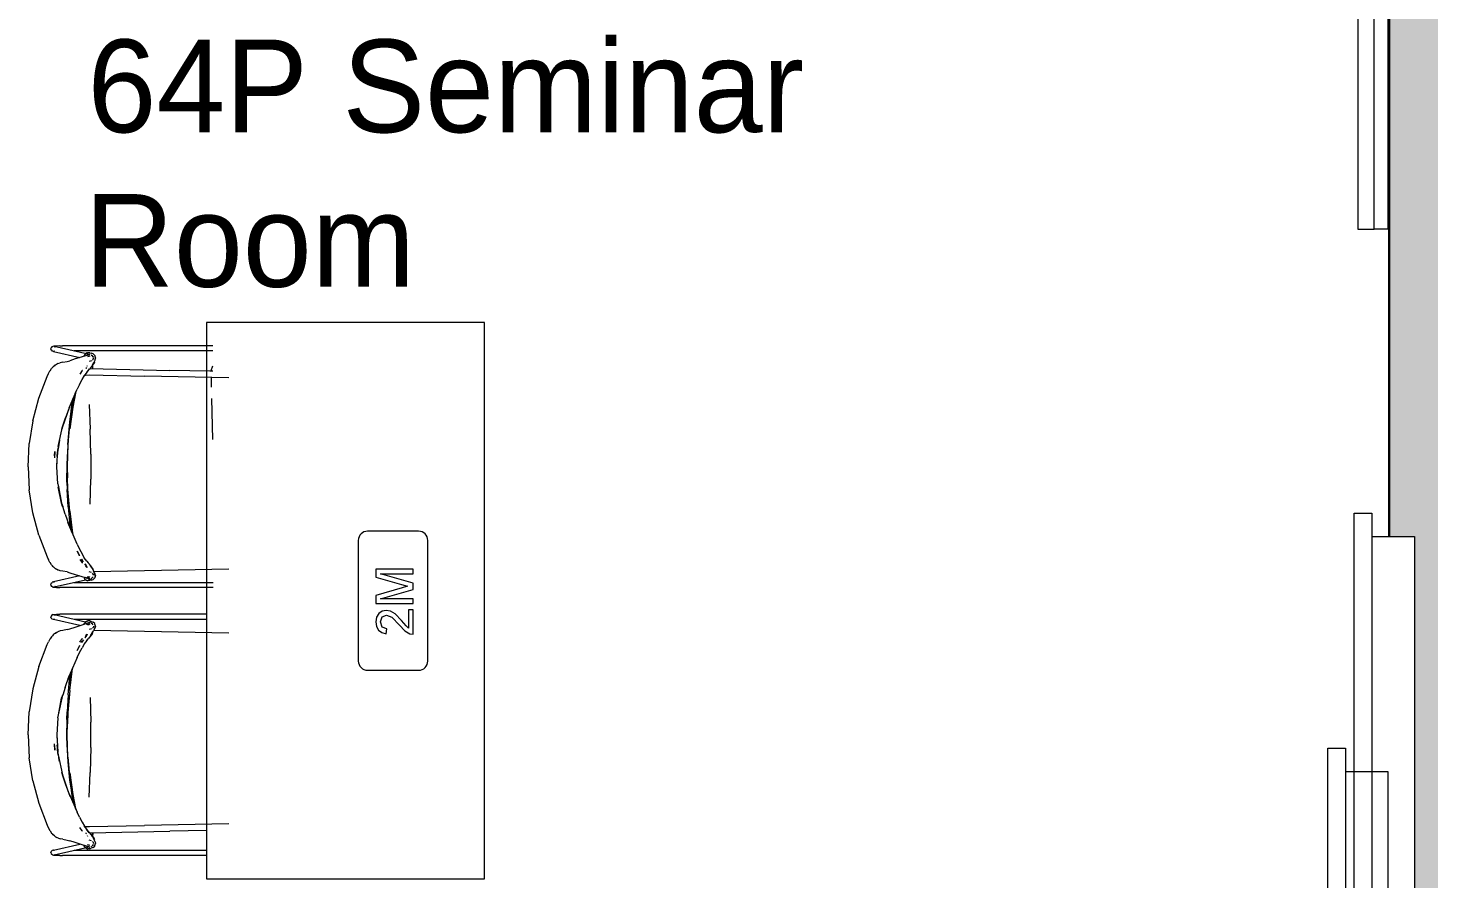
# Model space of a CAD drawing. Header units: millimetres. Extents: x 155927 to 317870, y -36033 to 97293.
# Drawn here: x 207681 to 210704, y 23408 to 25243 of the extents above; entities that cross this region are included whole.
import ezdxf

# ---------------------------------------------------------------- set-up
doc = ezdxf.new("R2010")
doc.units = ezdxf.units.MM
doc.header["$MEASUREMENT"] = 0
for name, color, linetype, lineweight in [('A-AREA-IDEN', 7, 'CONTINUOUS', 9), ('A-WALL', 7, 'CONTINUOUS', 9), ('A-WALL-PATT', 7, 'CONTINUOUS', 9), ('E-ELEC-EQPM', 8, 'CONTINUOUS', 9), ('G-IMPT', 8, 'CONTINUOUS', 9), ('I-FURN', 8, 'CONTINUOUS', 9)]:
    doc.layers.add(name, color=color, linetype=linetype, lineweight=lineweight)
doc.styles.add('Century Gothic', font='GOTHIC.TTF', dxfattribs={"height": 200})

msp = doc.modelspace()

# ---------------------------------------------------------------- hatches: boundary and pattern name
at = {"layer": 'A-WALL-PATT'}
msp.add_hatch(color=256, dxfattribs=at).paths.add_polyline_path([(210618.8, 15107.6), (210740.8, 15107.6), (210740.8, 20716.3), (210735.8, 20716.3), (210735.8, 22275.7), (210740.8, 22275.7), (210740.8, 22377.3), (210735.8, 22377.3), (210735.8, 23936.7), (210740.8, 23936.7), (210740.8, 26907.6), (210618.8, 26907.6), (210618.8, 24146), (210673, 24146), (210673, 22014.6), (210618.8, 22014.6), (210618.8, 20817), (210673, 20817), (210673, 18685.6), (210618.8, 18685.6), (210618.8, 17008.8), (210645.8, 17008.8), (210645.8, 15808.8), (210618.8, 15808.8), (210618.8, 15606.6)], flags=0)

# ---------------------------------------------------------------- linework, layer by layer
at = {"layer": 'A-WALL', "lineweight": 30}
msp.add_line((210618.8, 26307.6), (210618.8, 24146), dxfattribs=at)
at = {"layer": 'E-ELEC-EQPM'}
for p, q in [((210543, 24196.8), (210581.1, 24196.8)), ((210543, 21963.8), (210543, 24196.8)), ((210543, 21963.8), (210543, 24196.8)), ((210543, 24196.8), (210581.1, 24196.8)), ((210581.1, 24196.8), (210581.1, 24146)), ((210581.1, 24196.8), (210581.1, 21963.8)), ((210581.1, 24146), (210673, 24146)), ((210581.1, 24146), (210673, 24146)), ((210673, 24146), (210673, 22014.6)), ((210673, 24146), (210673, 22014.6)), ((210485.8, 23689.8), (210523.9, 23689.8)), ((210485.8, 21456.8), (210485.8, 23689.8)), ((210485.8, 21456.8), (210485.8, 23689.8)), ((210485.8, 23689.8), (210523.9, 23689.8)), ((210523.9, 23689.8), (210523.9, 23639)), ((210523.9, 23689.8), (210523.9, 21456.8)), ((210523.9, 23639), (210615.8, 23639)), ((210523.9, 23639), (210615.8, 23639)), ((210615.8, 23639), (210615.8, 21507.6)), ((210615.8, 23639), (210615.8, 21507.6))]:
    msp.add_line(p, q, dxfattribs=at)
at = {"layer": 'G-IMPT'}
for p, q in [((207730.6, 24550.3), (207731, 24553)), ((207730.6, 24550.3), (207731.4, 24548.2)), ((207732.5, 24555.1), (207731, 24553)), ((207731.7, 24547.8), (207731.4, 24548.2)), ((207731.7, 24547.8), (207733.5, 24546)), ((207734.8, 24556.3), (207732.5, 24555.1)), ((207737.3, 24556.6), (207734.8, 24556.3)), ((207742.5, 24556.9), (207737.3, 24556.6)), ((207810.5, 24539.6), (207737.5, 24556)), ((207737.5, 24556), (207739.7, 24555)), ((207739.5, 24555.2), (207739.7, 24555)), ((207749.7, 24557.1), (207742.5, 24556.9)), ((207749.7, 24557.1), (207756, 24557.1)), ((208080.3, 24557.1), (207756, 24557.1)), ((207733.5, 24546), (207733.2, 24546.3)), ((207736, 24545.2), (207733.5, 24546)), ((207738.3, 24545.9), (207735.7, 24545.5)), ((207738, 24545.8), (207735.7, 24545.5)), ((207736, 24545.2), (207793.5, 24532.3)), ((207740.6, 24516.4), (207743.2, 24517.9)), ((207745.4, 24519.1), (207743.2, 24517.9)), ((207745.4, 24519.1), (207750.4, 24520.9)), ((207756.4, 24522), (207750.4, 24520.9)), ((207756.4, 24522), (207765.6, 24523.6)), ((207765.6, 24523.6), (207771.3, 24525.3)), ((207783.2, 24529.2), (207771.3, 24525.3)), ((208080.3, 24546.3), (207781, 24546.3)), ((207795.7, 24533.1), (207783.2, 24529.2)), ((207807.5, 24536.9), (207795.7, 24533.1)), ((207802.4, 24536.2), (207803.6, 24538.7)), ((207802.4, 24536.1), (207803.6, 24538.7)), ((207803.5, 24538.5), (207802.4, 24536.1)), ((207802.4, 24536.2), (207802.4, 24536.1)), ((207803.5, 24538.5), (207803.6, 24538.7)), ((207805.5, 24540.6), (207803.6, 24538.7)), ((207805.5, 24540.6), (207805.7, 24540.7)), ((207808.6, 24542.2), (207805.7, 24540.7)), ((207814.9, 24538.7), (207806.8, 24536.6)), ((207812.6, 24538.5), (207806.8, 24536.6)), ((207807.5, 24536.9), (207814.9, 24538.7)), ((207808.9, 24542.2), (207808.6, 24542.2)), ((207808.9, 24542.2), (207810.6, 24542.5)), ((207814.9, 24535.5), (207809.4, 24533.9)), ((207810.4, 24537.7), (207813.5, 24539.3)), ((207810.4, 24537.7), (207812.6, 24538.5)), ((207814.7, 24542.3), (207810.6, 24542.5)), ((207811.5, 24537.9), (207813.5, 24539.3)), ((207813.9, 24538.9), (207812, 24539.3)), ((207812.5, 24534.2), (207813.6, 24535.2)), ((207812.5, 24534.2), (207813.1, 24534.9)), ((207814.9, 24535.5), (207812.8, 24534.5)), ((207813.6, 24535.2), (207812.8, 24534.5)), ((207818.2, 24525), (207813.5, 24523.7)), ((207814.7, 24542.3), (207817.9, 24541.3)), ((207817.5, 24537.7), (207819.1, 24536.9)), ((207822.1, 24539.9), (207817.9, 24541.3)), ((207817.9, 24537.3), (207819.1, 24536.9)), ((207821.9, 24533.9), (207819.7, 24536.6)), ((207821.8, 24528.3), (207820.2, 24526.5)), ((207820.4, 24515.8), (207822.6, 24520.6)), ((207820.9, 24535), (207822.1, 24533.3)), ((207820.9, 24535), (207821.3, 24534.4)), ((207822.1, 24533.3), (207821.3, 24534.4)), ((207826, 24527.1), (207821.6, 24518.6)), ((207822.6, 24520.6), (207821.6, 24518.6)), ((207821.8, 24528.3), (207822.1, 24528.9)), ((207822.1, 24539.9), (207825.2, 24536.7)), ((207822.1, 24528.9), (207822.5, 24530.8)), ((207822.6, 24531.4), (207822.5, 24530.8)), ((207825.2, 24536.7), (207825.7, 24535.4)), ((207825.7, 24535.4), (207826.9, 24531.1)), ((207826, 24527.1), (207826.9, 24531.1)), ((207705, 24444.4), (207722.6, 24491.3)), ((207722.6, 24491.3), (207725.5, 24497.7)), ((207725.5, 24497.7), (207728.6, 24503.3)), ((207728.8, 24503.6), (207728.6, 24503.3)), ((207728.8, 24503.6), (207732.2, 24508.5)), ((207732.2, 24508.5), (207733.9, 24510.5)), ((207735.8, 24512.4), (207733.9, 24510.5)), ((207738.2, 24514.6), (207735.8, 24512.4)), ((207740.2, 24516.1), (207738.2, 24514.6)), ((207740.2, 24516.1), (207740.6, 24516.4)), ((207798.5, 24503.9), (207793.3, 24496.6)), ((207797.9, 24484.8), (207803.3, 24493.7)), ((207798.9, 24504.4), (207798.5, 24503.9)), ((207802.7, 24493.5), (207805.6, 24494.2)), ((207808.2, 24500.3), (207802.8, 24493)), ((207802.8, 24493), (207803.3, 24493.7)), ((207805.6, 24494.2), (207814, 24494.6)), ((207805.9, 24508.3), (207806.3, 24508.9)), ((207807.3, 24510.5), (207806.3, 24508.9)), ((207813.3, 24508.1), (207807.7, 24499.9)), ((207811.3, 24504.1), (207807.7, 24499.9)), ((207813.3, 24508.1), (207808.2, 24500.3)), ((207809, 24513.7), (207809.6, 24515.1)), ((207811.3, 24504.1), (207814.2, 24507.3)), ((207814, 24494.6), (207932.8, 24491.9)), ((207818.5, 24512.7), (207814.2, 24507.3)), ((207814.5, 24508.3), (207987.5, 24504.5)), ((207820.4, 24515.8), (207818.5, 24512.7)), ((207820.2, 24515.4), (207820.5, 24508.1)), ((207820.2, 24515.4), (207820.6, 24508.1)), ((207820.9, 24508.1), (207820.6, 24516.2)), ((208114.9, 24488.3), (207932.8, 24491.9)), ((208074, 24502.6), (207987.5, 24504.5)), ((208080.3, 24502.5), (208074, 24502.6)), ((208076.2, 24490.6), (208076.7, 24468.5)), ((208076.9, 24502.5), (208077.4, 24506.7)), ((208077.4, 24506.7), (208079.3, 24512.2)), ((208079.3, 24512.2), (208080.2, 24514.4)), ((207769.9, 24423.8), (207787.1, 24463.8)), ((207783.1, 24454.4), (207787.1, 24463.8)), ((207783.1, 24454.4), (207787.2, 24463.7)), ((207792.5, 24474.3), (207787.2, 24463.7)), ((207792.5, 24474.3), (207797.9, 24484.8)), ((207692, 24396), (207705, 24444.4)), ((207772.1, 24429.5), (207769.9, 24423.8)), ((207772.1, 24429.5), (207770, 24423.8)), ((207771.3, 24392.7), (207777.6, 24440)), ((207777.7, 24433.6), (207771.8, 24394.5)), ((207777.6, 24440), (207778.2, 24443.1)), ((207777.7, 24433.6), (207780.7, 24448.7)), ((207777.9, 24425.4), (207783.6, 24455.7)), ((207783.6, 24455.7), (207777.9, 24425.5)), ((207813.5, 24430.9), (207815.6, 24377.7)), ((208077.2, 24444.1), (208079.3, 24355.2)), ((207769.9, 24423.8), (207755.8, 24382.6)), ((207755.8, 24382.6), (207761.9, 24402.3)), ((207761.9, 24402.3), (207756, 24382.6)), ((207769.9, 24423.8), (207761.9, 24402.3)), ((207770, 24423.8), (207761.9, 24402.3)), ((207771.4, 24378.3), (207777.9, 24425.5)), ((207777.9, 24425.4), (207771.4, 24378.3)), ((207692, 24396), (207683.9, 24346.6)), ((207746.5, 24340.1), (207755.8, 24382.6)), ((207755.8, 24382.6), (207754.4, 24377.4)), ((207754.4, 24377.4), (207756, 24382.6)), ((207767.4, 24344.8), (207771.3, 24392.7)), ((207771.8, 24394.5), (207767.7, 24354.7)), ((207816.6, 24323.7), (207815.6, 24377.7)), ((207681.3, 24296.7), (207683.9, 24346.6)), ((207746.5, 24340.1), (207744.2, 24318.5)), ((207746.5, 24340.1), (207745.3, 24328.8)), ((207746.9, 24339.8), (207745.3, 24328.8)), ((207749, 24353.9), (207746.9, 24339.8)), ((207749, 24353.9), (207747.7, 24346.7)), ((207767.7, 24354.7), (207765.6, 24317.6)), ((207767.4, 24344.8), (207766.5, 24320.8)), ((207739.3, 24329.8), (207738.6, 24316.2)), ((207738.8, 24320.2), (207739.3, 24329.8)), ((207743.5, 24296.7), (207745.8, 24333.7)), ((207744.2, 24318.5), (207745.3, 24328.8)), ((207745.8, 24333.7), (207745.3, 24328.8)), ((207765.6, 24317.6), (207765.3, 24301.3)), ((207766.5, 24320.8), (207766.1, 24296.7)), ((207816.6, 24323.7), (207816.6, 24269.7)), ((207681.3, 24296.7), (207683.9, 24246.8)), ((207743.5, 24296.7), (207743.7, 24304.2)), ((207743.6, 24296.7), (207743.7, 24304.2)), ((207746, 24259.8), (207743.6, 24296.7)), ((207765.3, 24301.3), (207764.9, 24282.5)), ((207765.3, 24263.6), (207764.9, 24282.5)), ((207766.1, 24296.7), (207766.5, 24272.6)), ((207692, 24197.4), (207683.9, 24246.8)), ((207745.8, 24259.8), (207746.9, 24253.4)), ((207745.8, 24259.8), (207746.2, 24256.3)), ((207746, 24259.8), (207746.3, 24255.6)), ((207755.8, 24210.8), (207746.5, 24253.3)), ((207753.9, 24217.9), (207746.5, 24253.3)), ((207746.9, 24253.4), (207753.9, 24217.9)), ((207765.3, 24263.6), (207765.6, 24247.4)), ((207767.7, 24210.3), (207765.6, 24247.4)), ((207767.4, 24248.6), (207766.5, 24272.6)), ((207771.3, 24200.8), (207767.4, 24248.6)), ((207815.6, 24215.8), (207816.6, 24269.7)), ((207755.8, 24210.8), (207753.9, 24217.9)), ((207753.9, 24217.9), (207756.2, 24210.9)), ((207705, 24149), (207692, 24197.4)), ((207761.4, 24194.7), (207756.2, 24210.9)), ((207761.4, 24194.7), (207769.9, 24169.7)), ((207767.7, 24210.3), (207771.8, 24170.5)), ((207771.3, 24200.8), (207777.6, 24153.5)), ((207775.5, 24157.1), (207771.4, 24186.7)), ((207775.5, 24157.1), (207771.4, 24186.7)), ((207769.9, 24169.7), (207767.3, 24176.1)), ((207787.2, 24129.7), (207767.3, 24176.1)), ((207773, 24162.9), (207771.8, 24170.5)), ((207705, 24149), (207722.5, 24102.2)), ((207777.6, 24153.5), (207778.1, 24150.9)), ((207787.2, 24129.7), (207792.5, 24119.1)), ((207722.5, 24102.2), (207725.5, 24095.8)), ((207728.6, 24090.1), (207725.5, 24095.8)), ((207792.7, 24104.3), (207787.2, 24114.7)), ((207787.2, 24114.7), (207792.2, 24105.2)), ((207792.7, 24104.3), (207792.2, 24105.2)), ((207792.5, 24119.1), (207797.9, 24108.7)), ((207793.3, 24096.8), (207798.5, 24089.5)), ((207800.7, 24091.5), (207796.8, 24097.5)), ((207796.8, 24097.5), (207798, 24095.5)), ((207803.3, 24099.7), (207797.9, 24108.7)), ((207800.7, 24091.5), (207798, 24095.5)), ((207808.2, 24093.1), (207802.8, 24100.4)), ((207803.3, 24099.7), (207802.8, 24100.4)), ((207728.6, 24090.1), (207728.8, 24089.8)), ((207732.2, 24085), (207728.8, 24089.8)), ((207732.2, 24085), (207733.9, 24082.9)), ((207735.8, 24081), (207733.9, 24082.9)), ((207735.8, 24081), (207736.3, 24080.6)), ((207738.2, 24078.8), (207736.3, 24080.6)), ((207740.2, 24077.3), (207738.2, 24078.8)), ((207744.4, 24074.9), (207740.2, 24077.3)), ((207740.2, 24077.3), (207740.6, 24077.1)), ((207740.2, 24077.3), (207745.4, 24074.3)), ((207740.6, 24077.1), (207743.2, 24075.5)), ((207743.2, 24075.5), (207745.4, 24074.3)), ((207744.4, 24074.9), (207745.4, 24074.3)), ((207750.4, 24072.5), (207745.4, 24074.3)), ((207756.4, 24071.4), (207750.4, 24072.5)), ((207765.6, 24069.8), (207756.4, 24071.4)), ((207765.6, 24069.8), (207771.3, 24068.1)), ((207771.3, 24068.1), (207783.2, 24064.3)), ((207783.2, 24064.3), (207804.4, 24057.5)), ((207798.9, 24089), (207798.5, 24089.5)), ((207804.3, 24086.7), (207804, 24087.3)), ((207806, 24084.2), (207804, 24087.3)), ((207804.3, 24086.7), (207806, 24084.2)), ((207807.5, 24080), (207805.4, 24082.5)), ((207807.6, 24082.4), (207805.9, 24085.1)), ((207806.3, 24084.6), (207805.9, 24085.1)), ((207807.6, 24082.4), (207806.3, 24084.6)), ((207807.6, 24082.4), (207807.3, 24083)), ((207809.3, 24079.2), (207807.3, 24083)), ((207807.6, 24082.4), (207809.3, 24079.2)), ((207808.2, 24093.1), (207811.3, 24089.4)), ((207814.2, 24086.2), (207811.3, 24089.4)), ((207818.3, 24068.4), (207813.5, 24069.7)), ((207818.5, 24080.7), (207814.2, 24086.2)), ((207818.7, 24079.5), (207816.4, 24083.1)), ((207816.4, 24083.1), (207821.2, 24074.8)), ((207820.4, 24077.6), (207818.5, 24080.7)), ((207818.7, 24079.5), (207821.2, 24074.8)), ((207821.8, 24065.2), (207820.3, 24066.8)), ((207820.4, 24077.6), (207822.9, 24071.5)), ((207821.8, 24065.2), (207822.3, 24064.2)), ((207822.5, 24062.6), (207822.3, 24064.2)), ((207825.9, 24065.5), (207822.9, 24071.5)), ((207823.4, 24070.6), (207932.8, 24073)), ((207826.9, 24062.3), (207825.6, 24066)), ((207826.4, 24060.9), (207825.6, 24066)), ((207826.4, 24060.9), (207825.9, 24065.5)), ((207932.8, 24073), (208114.6, 24076.7)), ((207731.4, 24045.3), (207730.6, 24043.1)), ((207731, 24040.5), (207730.6, 24043.1)), ((207732.5, 24038.3), (207731, 24040.5)), ((207731.4, 24045.3), (207733.2, 24047.1)), ((207734.8, 24037.1), (207732.5, 24038.3)), ((207733.5, 24047.4), (207733.2, 24047.1)), ((207736, 24048.2), (207733.5, 24047.4)), ((207734.8, 24037.1), (207737.3, 24036.8)), ((207738.3, 24047.5), (207735.7, 24048)), ((207738, 24047.7), (207735.7, 24048)), ((207793.3, 24061.1), (207736, 24048.2)), ((207737.3, 24036.8), (207742.5, 24036.5)), ((207737.6, 24037.4), (207805.7, 24052.8)), ((207737.6, 24037.4), (207739.7, 24038.4)), ((207739.7, 24038.4), (207739.5, 24038.2)), ((207742.5, 24036.5), (207749.7, 24036.4)), ((207756, 24036.3), (207749.7, 24036.4)), ((208080.6, 24036.3), (207756, 24036.3)), ((207781, 24047.2), (208080.6, 24047.2)), ((207802.4, 24057.2), (207802.4, 24057.3)), ((207802.4, 24057.2), (207803.5, 24055)), ((207803.5, 24055), (207803.6, 24054.8)), ((207805.7, 24052.7), (207803.6, 24054.8)), ((207803.9, 24054.5), (207805.5, 24052.9)), ((207803.9, 24054.5), (207805.7, 24052.7)), ((207812.6, 24054.9), (207804.4, 24057.5)), ((207808.9, 24051.2), (207805.5, 24052.9)), ((207805.5, 24052.9), (207808.6, 24051.3)), ((207805.5, 24052.9), (207805.7, 24052.7)), ((207808.9, 24051.2), (207805.7, 24052.7)), ((207814.9, 24054.8), (207806.8, 24056.9)), ((207806.8, 24056.9), (207808.1, 24056.5)), ((207814.9, 24054.8), (207808.1, 24056.5)), ((207808.9, 24051.2), (207808.6, 24051.3)), ((207808.8, 24059.2), (207809.8, 24057.3)), ((207808.9, 24051.2), (207810.6, 24050.9)), ((207814.8, 24058), (207809.4, 24059.5)), ((207811.5, 24055.5), (207809.8, 24057.3)), ((207813.5, 24054.2), (207810.4, 24055.7)), ((207818.2, 24053.3), (207810.4, 24055.7)), ((207811.9, 24051), (207810.6, 24050.9)), ((207813.5, 24054.2), (207811.5, 24055.5)), ((207814.7, 24051.1), (207811.9, 24051)), ((207812, 24054.2), (207813.9, 24054.6)), ((207813.6, 24058.2), (207812.1, 24059.6)), ((207812.1, 24059.6), (207813, 24058.6)), ((207813.6, 24058.2), (207812.4, 24059.2)), ((207814.8, 24058), (207812.4, 24059.2)), ((207818.2, 24053.3), (207812.6, 24054.9)), ((207817.9, 24052.1), (207814.7, 24051.1)), ((207819.1, 24056.6), (207817.5, 24055.8)), ((207817.9, 24056.1), (207819.1, 24056.6)), ((207817.9, 24052.1), (207822.1, 24053.5)), ((207821.7, 24059.1), (207819.7, 24056.8)), ((207825.2, 24056.7), (207822.1, 24053.5)), ((207825.7, 24058.1), (207825.2, 24056.7)), ((207826.9, 24062.3), (207825.7, 24058.1)), ((207731, 23974.6), (207730.6, 23972)), ((207732.5, 23976.8), (207731, 23974.6)), ((207734.8, 23978), (207732.5, 23976.8)), ((207734.8, 23978), (207737.3, 23978.3)), ((207737.3, 23978.3), (207742.5, 23978.6)), ((207737.6, 23977.7), (207805.7, 23962.4)), ((207737.6, 23977.7), (207739.7, 23976.7)), ((207739.7, 23976.7), (207739.5, 23976.9)), ((207742.5, 23978.6), (207749.7, 23978.7)), ((207756, 23978.8), (207749.7, 23978.7)), ((208066.5, 23978.8), (207756, 23978.8)), ((207731.4, 23969.8), (207730.6, 23972)), ((207731.4, 23969.8), (207733.2, 23968)), ((207733.5, 23967.7), (207733.2, 23968)), ((207736, 23966.9), (207733.5, 23967.7)), ((207738.3, 23967.6), (207735.7, 23967.1)), ((207738, 23967.5), (207735.7, 23967.1)), ((207793.3, 23954), (207736, 23966.9)), ((207756.4, 23943.7), (207750.4, 23942.6)), ((207765.6, 23945.3), (207756.4, 23943.7)), ((207765.6, 23945.3), (207771.3, 23947)), ((207771.3, 23947), (207783.2, 23950.8)), ((207781, 23967.9), (208066.5, 23967.9)), ((207783.2, 23950.8), (207804.4, 23957.6)), ((207802.4, 23957.9), (207803.5, 23960.1)), ((207802.4, 23957.9), (207802.4, 23957.8)), ((207803.5, 23960.1), (207803.6, 23960.3)), ((207805.7, 23962.4), (207803.6, 23960.3)), ((207803.9, 23960.6), (207805.7, 23962.4)), ((207803.9, 23960.6), (207805.5, 23962.2)), ((207812.6, 23960.2), (207804.4, 23957.6)), ((207808.9, 23963.9), (207805.5, 23962.2)), ((207805.5, 23962.2), (207808.6, 23963.8)), ((207805.5, 23962.2), (207805.7, 23962.4)), ((207808.9, 23963.9), (207805.7, 23962.4)), ((207814.9, 23960.3), (207806.8, 23958.2)), ((207806.8, 23958.2), (207808.1, 23958.6)), ((207814.9, 23960.3), (207808.1, 23958.6)), ((207808.9, 23963.9), (207808.6, 23963.8)), ((207808.8, 23956), (207809.8, 23957.8)), ((207808.9, 23963.9), (207810.6, 23964.2)), ((207814.8, 23957.1), (207809.4, 23955.6)), ((207811.5, 23959.6), (207809.8, 23957.8)), ((207818.2, 23961.8), (207810.4, 23959.4)), ((207813.5, 23960.9), (207810.4, 23959.4)), ((207811.9, 23964.1), (207810.6, 23964.2)), ((207813.5, 23960.9), (207811.5, 23959.6)), ((207814.7, 23964), (207811.9, 23964.1)), ((207812, 23960.9), (207813.9, 23960.5)), ((207813.6, 23956.9), (207812.1, 23955.5)), ((207812.1, 23955.5), (207813, 23956.5)), ((207814.8, 23957.1), (207812.4, 23955.9)), ((207813.6, 23956.9), (207812.4, 23955.9)), ((207818.2, 23961.8), (207812.6, 23960.2)), ((207818.3, 23946.7), (207813.5, 23945.4)), ((207817.9, 23963), (207814.7, 23964)), ((207819.1, 23958.5), (207817.5, 23959.3)), ((207817.9, 23963), (207822.1, 23961.6)), ((207817.9, 23959), (207819.1, 23958.5)), ((207821.7, 23956), (207819.7, 23958.3)), ((207821.8, 23950), (207820.3, 23948.3)), ((207820.4, 23937.5), (207822.9, 23943.6)), ((207821.8, 23950), (207822.3, 23950.9)), ((207825.2, 23958.4), (207822.1, 23961.6)), ((207822.5, 23952.5), (207822.3, 23950.9)), ((207825.9, 23949.6), (207822.9, 23943.6)), ((207823.4, 23944.5), (207932.8, 23942.1)), ((207825.7, 23957), (207825.2, 23958.4)), ((207826.4, 23954.2), (207825.6, 23949.1)), ((207826.9, 23952.8), (207825.6, 23949.1)), ((207826.9, 23952.8), (207825.7, 23957)), ((207826.4, 23954.2), (207825.9, 23949.6)), ((207705, 23866.1), (207722.5, 23912.9)), ((207722.5, 23912.9), (207725.5, 23919.3)), ((207728.6, 23925), (207725.5, 23919.3)), ((207728.6, 23925), (207728.8, 23925.3)), ((207732.2, 23930.1), (207728.8, 23925.3)), ((207732.2, 23930.1), (207733.9, 23932.2)), ((207735.8, 23934.1), (207733.9, 23932.2)), ((207735.8, 23934.1), (207736.3, 23934.5)), ((207738.2, 23936.3), (207736.3, 23934.5)), ((207740.2, 23937.8), (207738.2, 23936.3)), ((207740.2, 23937.8), (207745.4, 23940.8)), ((207744.4, 23940.2), (207740.2, 23937.8)), ((207740.2, 23937.8), (207740.6, 23938)), ((207740.6, 23938), (207743.2, 23939.6)), ((207743.2, 23939.6), (207745.4, 23940.8)), ((207744.4, 23940.2), (207745.4, 23940.8)), ((207750.4, 23942.6), (207745.4, 23940.8)), ((207793.3, 23918.3), (207798.5, 23925.6)), ((207800.7, 23923.6), (207796.8, 23917.6)), ((207796.8, 23917.6), (207798, 23919.6)), ((207803.3, 23915.4), (207797.9, 23906.4)), ((207800.7, 23923.6), (207798, 23919.6)), ((207798.9, 23926.1), (207798.5, 23925.6)), ((207808.2, 23922), (207802.8, 23914.7)), ((207803.3, 23915.4), (207802.8, 23914.7)), ((207806, 23930.9), (207804, 23927.8)), ((207804.3, 23928.4), (207804, 23927.8)), ((207804.3, 23928.4), (207806, 23930.9)), ((207807.5, 23935.1), (207805.4, 23932.6)), ((207807.6, 23932.7), (207805.9, 23930)), ((207806.3, 23930.5), (207805.9, 23930)), ((207807.6, 23932.7), (207806.3, 23930.5)), ((207809.3, 23935.9), (207807.3, 23932.1)), ((207807.6, 23932.7), (207807.3, 23932.1)), ((207807.6, 23932.7), (207809.3, 23935.9)), ((207808.2, 23922), (207811.3, 23925.7)), ((207814.2, 23928.9), (207811.3, 23925.7)), ((207818.5, 23934.4), (207814.2, 23928.9)), ((207816.4, 23932), (207821.2, 23940.3)), ((207818.7, 23935.6), (207816.4, 23932)), ((207820.4, 23937.5), (207818.5, 23934.4)), ((207818.7, 23935.6), (207821.2, 23940.3)), ((207932.8, 23942.1), (208114.6, 23938.4)), ((207787.2, 23885.4), (207767.3, 23839)), ((207792.7, 23910.8), (207787.2, 23900.4)), ((207787.2, 23900.4), (207792.2, 23909.9)), ((207787.2, 23885.4), (207792.5, 23896)), ((207792.7, 23910.8), (207792.2, 23909.9)), ((207792.5, 23896), (207797.9, 23906.4)), ((207705, 23866.1), (207692, 23817.7)), ((207771.3, 23814.3), (207777.6, 23861.6)), ((207775.5, 23858), (207771.4, 23828.4)), ((207775.5, 23858), (207771.4, 23828.4)), ((207773, 23852.2), (207771.8, 23844.6)), ((207777.6, 23861.6), (207777.9, 23863.3)), ((207761.4, 23820.4), (207769.9, 23845.4)), ((207769.9, 23845.4), (207767.3, 23839)), ((207767.7, 23804.8), (207771.8, 23844.6)), ((207692, 23817.7), (207683.9, 23768.3)), ((207755.8, 23804.3), (207746.5, 23761.8)), ((207753.9, 23797.2), (207746.5, 23761.8)), ((207746.9, 23761.7), (207753.9, 23797.2)), ((207755.8, 23804.3), (207753.9, 23797.2)), ((207753.9, 23797.2), (207756.2, 23804.2)), ((207761.4, 23820.4), (207756.2, 23804.2)), ((207767.7, 23804.8), (207765.6, 23767.7)), ((207771.3, 23814.3), (207767.4, 23766.5)), ((207815.6, 23799.3), (207816.6, 23745.4)), ((207681.3, 23718.4), (207683.9, 23768.3)), ((207745.8, 23755.3), (207746.9, 23761.7)), ((207765.3, 23751.5), (207765.6, 23767.7)), ((207767.4, 23766.5), (207766.5, 23742.5)), ((207746, 23755.3), (207743.6, 23718.4)), ((207745.8, 23755.3), (207746.2, 23758.8)), ((207746, 23755.3), (207746.3, 23759.5)), ((207765.3, 23751.5), (207764.9, 23732.6)), ((207765.3, 23713.8), (207764.9, 23732.6)), ((207766.1, 23718.4), (207766.5, 23742.5)), ((207816.6, 23691.4), (207816.6, 23745.4)), ((207681.3, 23718.4), (207683.9, 23668.5)), ((207743.5, 23718.4), (207745.8, 23681.4)), ((207743.5, 23718.4), (207743.7, 23710.9)), ((207743.6, 23718.4), (207743.7, 23710.9)), ((207765.6, 23697.5), (207765.3, 23713.8)), ((207766.5, 23694.3), (207766.1, 23718.4)), ((207739.3, 23685.3), (207738.6, 23698.9)), ((207738.8, 23695.5), (207739.3, 23685.3)), ((207746.5, 23675), (207744.2, 23696.6)), ((207744.2, 23696.6), (207745.3, 23686.3)), ((207745.8, 23681.4), (207745.3, 23686.3)), ((207746.5, 23675), (207745.3, 23686.3)), ((207746.9, 23675.3), (207745.3, 23686.3)), ((207746.5, 23675), (207755.8, 23632.5)), ((207749, 23661.2), (207746.9, 23675.3)), ((207767.7, 23660.4), (207765.6, 23697.5)), ((207767.4, 23670.3), (207766.5, 23694.3)), ((207816.6, 23691.4), (207815.6, 23637.4)), ((207692, 23619.1), (207683.9, 23668.5)), ((207749, 23661.2), (207747.7, 23668.6)), ((207767.4, 23670.3), (207771.3, 23622.4)), ((207771.8, 23620.6), (207767.7, 23660.4)), ((207692, 23619.1), (207705, 23570.7)), ((207755.8, 23632.5), (207754.4, 23637.7)), ((207754.4, 23637.7), (207756, 23632.5)), ((207769.9, 23591.3), (207755.8, 23632.5)), ((207755.8, 23632.5), (207761.9, 23612.8)), ((207761.9, 23612.8), (207756, 23632.5)), ((207769.9, 23591.3), (207761.9, 23612.8)), ((207770, 23591.3), (207761.9, 23612.8)), ((207771.3, 23622.4), (207777.6, 23575.1)), ((207777.9, 23589.7), (207771.4, 23636.8)), ((207771.4, 23636.8), (207777.9, 23589.6)), ((207777.7, 23581.5), (207771.8, 23620.6)), ((207813.5, 23584.2), (207815.6, 23637.4)), ((207772.1, 23585.6), (207769.9, 23591.3)), ((207769.9, 23591.3), (207787.1, 23551.3)), ((207772.1, 23585.6), (207770, 23591.3)), ((207777.7, 23581.5), (207780.7, 23566.4)), ((207777.9, 23589.7), (207783.6, 23559.4)), ((207783.6, 23559.4), (207777.9, 23589.6)), ((207705, 23570.7), (207722.6, 23523.8)), ((207777.6, 23575.1), (207778.2, 23572)), ((207783.1, 23560.7), (207787.1, 23551.3)), ((207783.1, 23560.7), (207787.2, 23551.4)), ((207792.5, 23540.8), (207787.2, 23551.4)), ((207722.6, 23523.8), (207725.5, 23517.4)), ((207792.5, 23540.8), (207797.9, 23530.3)), ((207797.9, 23530.3), (207803.3, 23521.4)), ((207802.7, 23521.6), (207805.6, 23520.9)), ((207808.2, 23514.8), (207802.8, 23522.1)), ((207802.8, 23522.1), (207803.3, 23521.4)), ((207805.6, 23520.9), (207814, 23520.5)), ((207814, 23520.5), (207932.8, 23523.2)), ((208114.9, 23526.8), (207932.8, 23523.2)), ((207725.5, 23517.4), (207728.6, 23511.8)), ((207728.8, 23511.5), (207728.6, 23511.8)), ((207728.8, 23511.5), (207732.2, 23506.6)), ((207732.2, 23506.6), (207733.9, 23504.6)), ((207735.8, 23502.7), (207733.9, 23504.6)), ((207738.2, 23500.5), (207735.8, 23502.7)), ((207740.2, 23499), (207738.2, 23500.5)), ((207740.2, 23499), (207740.6, 23498.7)), ((207740.6, 23498.7), (207743.2, 23497.2)), ((207745.4, 23496), (207743.2, 23497.2)), ((207745.4, 23496), (207750.4, 23494.2)), ((207756.4, 23493.1), (207750.4, 23494.2)), ((207756.4, 23493.1), (207765.6, 23491.5)), ((207765.6, 23491.5), (207771.3, 23489.8)), ((207783.2, 23485.9), (207771.3, 23489.8)), ((207798.5, 23511.2), (207793.3, 23518.5)), ((207798.9, 23510.7), (207798.5, 23511.2)), ((207805.9, 23506.8), (207806.3, 23506.2)), ((207807.3, 23504.6), (207806.3, 23506.2)), ((207813.3, 23507), (207807.7, 23515.2)), ((207811.3, 23511), (207807.7, 23515.2)), ((207813.3, 23507), (207808.2, 23514.8)), ((207809, 23501.4), (207809.6, 23500)), ((207811.3, 23511), (207814.2, 23507.8)), ((207818.2, 23490.1), (207813.5, 23491.4)), ((207818.5, 23502.4), (207814.2, 23507.8)), ((207814.5, 23506.8), (207987.5, 23510.6)), ((207820.4, 23499.3), (207818.5, 23502.4)), ((207820.2, 23499.7), (207820.5, 23507)), ((207820.2, 23499.7), (207820.6, 23507)), ((207820.4, 23499.3), (207822.6, 23494.5)), ((207820.9, 23507), (207820.6, 23498.9)), ((207826, 23488), (207821.6, 23496.5)), ((207822.6, 23494.5), (207821.6, 23496.5)), ((208066.5, 23512.3), (207987.5, 23510.6)), ((207730.6, 23464.8), (207731.4, 23466.9)), ((207730.6, 23464.8), (207731, 23462.1)), ((207732.5, 23460), (207731, 23462.1)), ((207731.7, 23467.3), (207731.4, 23466.9)), ((207731.7, 23467.3), (207733.5, 23469.1)), ((207734.8, 23458.8), (207732.5, 23460)), ((207733.5, 23469.1), (207733.2, 23468.8)), ((207736, 23469.9), (207733.5, 23469.1)), ((207738.3, 23469.2), (207735.7, 23469.6)), ((207738, 23469.3), (207735.7, 23469.6)), ((207736, 23469.9), (207793.5, 23482.8)), ((207810.5, 23475.5), (207737.5, 23459.1)), ((207737.5, 23459.1), (207739.7, 23460.1)), ((207739.5, 23459.9), (207739.7, 23460.1)), ((208066.5, 23468.9), (207781, 23468.9)), ((207795.7, 23482), (207783.2, 23485.9)), ((207807.5, 23478.2), (207795.7, 23482)), ((207802.4, 23478.9), (207802.4, 23479)), ((207803.5, 23476.6), (207802.4, 23479)), ((207802.4, 23479), (207803.6, 23476.4)), ((207802.4, 23478.9), (207803.6, 23476.4)), ((207803.5, 23476.6), (207803.6, 23476.4)), ((207805.5, 23474.5), (207803.6, 23476.4)), ((207805.5, 23474.5), (207805.7, 23474.4)), ((207808.6, 23472.9), (207805.7, 23474.4)), ((207812.6, 23476.6), (207806.8, 23478.5)), ((207814.9, 23476.4), (207806.8, 23478.5)), ((207807.5, 23478.2), (207814.9, 23476.4)), ((207808.9, 23472.9), (207808.6, 23472.9)), ((207808.9, 23472.9), (207810.6, 23472.6)), ((207814.9, 23479.6), (207809.4, 23481.2)), ((207810.4, 23477.4), (207812.6, 23476.6)), ((207810.4, 23477.4), (207813.5, 23475.8)), ((207814.7, 23472.8), (207810.6, 23472.6)), ((207811.5, 23477.2), (207813.5, 23475.8)), ((207813.9, 23476.3), (207812, 23475.8)), ((207812.5, 23480.9), (207813.6, 23479.9)), ((207812.5, 23480.9), (207813.1, 23480.2)), ((207814.9, 23479.6), (207812.8, 23480.6)), ((207813.6, 23479.9), (207812.8, 23480.6)), ((207814.7, 23472.8), (207817.9, 23473.8)), ((207817.5, 23477.4), (207819.1, 23478.2)), ((207817.9, 23477.8), (207819.1, 23478.2)), ((207822.1, 23475.2), (207817.9, 23473.8)), ((207821.9, 23481.2), (207819.7, 23478.5)), ((207821.8, 23486.8), (207820.2, 23488.6)), ((207820.9, 23480.1), (207822.1, 23481.8)), ((207820.9, 23480.1), (207821.3, 23480.7)), ((207822.1, 23481.8), (207821.3, 23480.7)), ((207821.8, 23486.8), (207822.1, 23486.2)), ((207822.1, 23486.2), (207822.5, 23484.3)), ((207822.1, 23475.2), (207825.2, 23478.4)), ((207822.6, 23483.7), (207822.5, 23484.3)), ((207825.2, 23478.4), (207825.7, 23479.7)), ((207825.7, 23479.7), (207826.9, 23484)), ((207826, 23488), (207826.9, 23484)), ((207737.3, 23458.5), (207734.8, 23458.8)), ((207742.5, 23458.2), (207737.3, 23458.5)), ((207749.7, 23458), (207742.5, 23458.2)), ((207749.7, 23458), (207756, 23458)), ((208066.5, 23458), (207756, 23458))]:
    msp.add_line(p, q, dxfattribs=at)
at = {"layer": 'I-FURN'}
for p, q in [((210550.8, 26008.8), (210550.8, 24808.8)), ((210585.8, 24808.8), (210585.8, 26008.8)), ((210585.8, 24808.8), (210585.8, 26008.8)), ((210615.8, 26008.8), (210615.8, 24808.8)), ((210550.8, 24808.8), (210585.8, 24808.8)), ((210615.8, 24808.8), (210585.8, 24808.8)), ((208666.5, 24607.7), (208066.5, 24607.7)), ((208066.5, 24607.7), (208066.5, 23407.6)), ((208666.5, 23407.6), (208666.5, 24607.7)), ((207821.9, 24516.9), (207821.6, 24518.4)), ((207821.9, 24516.9), (207821.7, 24518.6)), ((207821.9, 24516.9), (207824.5, 24522)), ((207821.9, 24516.9), (207822.6, 24520.7)), ((207821.9, 24516.9), (207822.1, 24519.5)), ((207821.9, 24516.9), (207821.9, 24519)), ((207821.9, 24516.9), (207822.9, 24517.7)), ((207824.5, 24522), (207822.9, 24517.7)), ((207822.9, 24517.7), (207823.6, 24518.6)), ((207824.5, 24522), (207823.6, 24518.6)), ((207824.1, 24519.7), (207823.6, 24518.6)), ((207823.9, 24523.5), (207824.5, 24522)), ((207824.5, 24522), (207824.1, 24519.7)), ((207824.4, 24520.8), (207824.1, 24519.7)), ((207824.5, 24522), (207824.4, 24520.8)), ((207821.9, 24516.9), (207820.7, 24516.7)), ((208524, 24157.6), (208414, 24157.6)), ((208394, 24137.6), (208394, 23877.6)), ((208544, 23877.6), (208544, 24137.6)), ((208512.2, 24076), (208431.8, 24076)), ((208431.8, 24076), (208431.8, 24058.7)), ((208512.2, 24045.8), (208441.9, 24065.9)), ((208441.9, 24065.9), (208512.2, 24065.9)), ((208512.2, 24065.9), (208512.2, 24076)), ((208431.8, 24058.7), (208487.5, 24042.5)), ((208488.5, 24035.6), (208431.8, 24019.2)), ((208487.5, 24042.5), (208500.3, 24039)), ((208500.3, 24039), (208488.5, 24035.6)), ((208512.2, 24032.1), (208512.2, 24045.8)), ((208431.8, 24019.2), (208431.8, 24001.9)), ((208441.9, 24012), (208512.2, 24032.1)), ((208512.2, 24012), (208441.9, 24012)), ((208512.2, 24001.9), (208512.2, 24012)), ((208431.8, 24001.9), (208512.2, 24001.9)), ((208438.3, 23980.2), (208433.4, 23972.4)), ((208445.5, 23985.2), (208438.3, 23980.2)), ((208454.2, 23986.8), (208445.5, 23985.2)), ((208445.6, 23972.7), (208454.8, 23976.8)), ((208463.8, 23985.1), (208454.2, 23986.8)), ((208454.8, 23976.8), (208466.2, 23972.5)), ((208473.6, 23979.1), (208463.8, 23985.1)), ((208487.4, 23964.7), (208473.6, 23979.1)), ((208502.1, 23988.1), (208502.1, 23948.6)), ((208512.2, 23988.1), (208502.1, 23988.1)), ((208512.2, 23935.4), (208512.2, 23988.1)), ((208433.4, 23972.4), (208431.8, 23962.2)), ((208431.8, 23962.2), (208433.3, 23952.1)), ((208433.3, 23952.1), (208437.6, 23944.3)), ((208437.6, 23944.3), (208444.7, 23939)), ((208441.9, 23962), (208445.6, 23972.7)), ((208445.5, 23950.9), (208441.9, 23962)), ((208455.7, 23946.7), (208445.5, 23950.9)), ((208454.4, 23936.6), (208455.7, 23946.7)), ((208466.2, 23972.5), (208483, 23955.1)), ((208483, 23955.1), (208494.6, 23942.5)), ((208497, 23953.2), (208487.4, 23964.7)), ((208502.1, 23948.6), (208497, 23953.2)), ((208444.7, 23939), (208454.4, 23936.6)), ((208494.6, 23942.5), (208505.3, 23936.4)), ((208505.3, 23936.4), (208512.2, 23935.4)), ((208414, 23857.6), (208524, 23857.6)), ((207821.9, 23498.2), (207820.7, 23498.4)), ((207821.9, 23498.2), (207821.1, 23497.2)), ((207821.9, 23498.2), (207821.7, 23497.2)), ((207821.9, 23498.2), (207821.8, 23497.2)), ((207821.9, 23498.2), (207822.9, 23497.4)), ((207821.9, 23498.2), (207822.6, 23494.4)), ((207821.9, 23498.2), (207824.5, 23493.1)), ((207821.9, 23498.2), (207822.1, 23495.6)), ((207821.9, 23498.2), (207821.9, 23497.2)), ((207822.9, 23497.4), (207823.6, 23496.5)), ((207824.5, 23493.1), (207822.9, 23497.4)), ((207824.1, 23495.4), (207823.6, 23496.5)), ((207824.5, 23493.1), (207823.6, 23496.5)), ((207823.9, 23491.6), (207824.5, 23493.1)), ((207824.4, 23494.3), (207824.1, 23495.4)), ((207824.5, 23493.1), (207824.1, 23495.4)), ((207824.5, 23493.1), (207824.4, 23494.3)), ((208066.5, 23407.6), (208666.5, 23407.6))]:
    msp.add_line(p, q, dxfattribs=at)
for centre, start, end in [((208414, 24137.6), 90, 180), ((208524, 24137.6), 0, 90), ((208414, 23877.6), 180, 270), ((208524, 23877.6), 270, 0)]:
    msp.add_arc(centre, 20, start, end, dxfattribs=at)

# ---------------------------------------------------------------- texts
at = {"layer": 'A-AREA-IDEN', "style": 'Century Gothic'}
for s, p in [('64P Seminar', (207809.6, 25018)), ('Room', (207803, 24684.7))]:
    msp.add_text(s, height=200, dxfattribs=at).set_placement(p)

doc.saveas('drawing.dxf')
